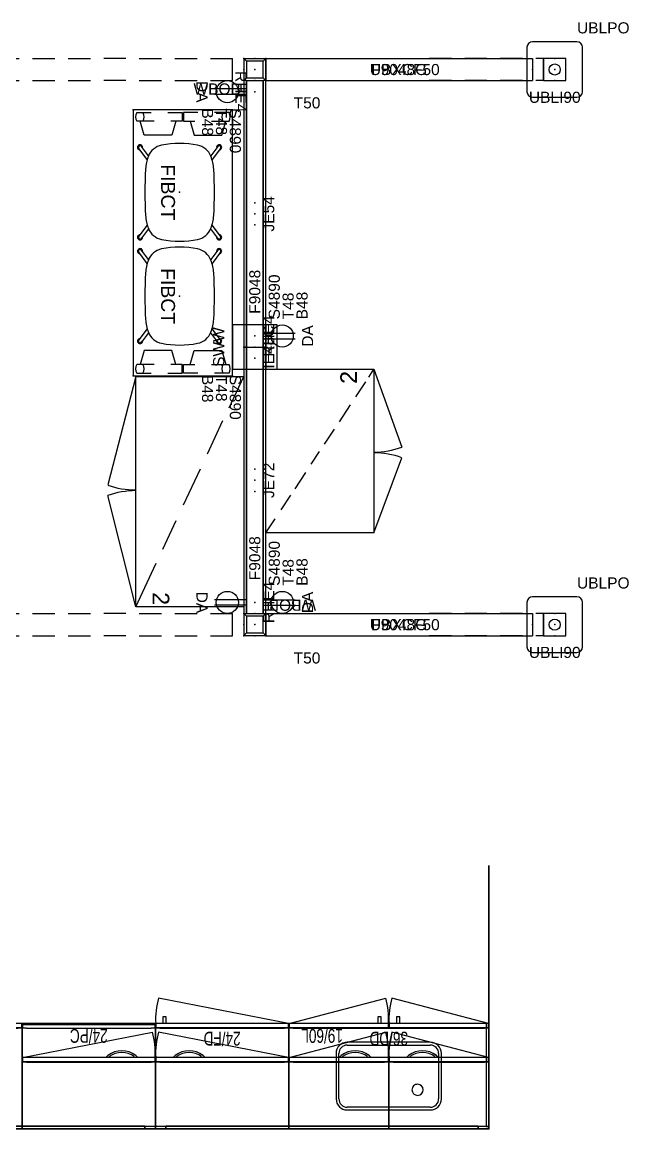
# Model space of a CAD drawing. Header units: inches. Extents: x 0 to 501, y -3 to 400.
# Drawn here: x 254.9 to 364.1, y 0 to 199.4 of the extents above; entities that cross this region are included whole.
import ezdxf
from ezdxf.enums import TextEntityAlignment as Align

# ---------------------------------------------------------------- set-up
doc = ezdxf.new("R2010")
doc.units = ezdxf.units.IN
doc.header["$MEASUREMENT"] = 0
for name, color, linetype in [('A-FURN-P-HARDWARE', 3, 'Continuous'), ('A-FURN-P-HARDWARE-PROD_NO-T', 3, 'Continuous'), ('A-FURN-P-STORAGE', 6, 'Continuous'), ('A-FURN-P-STORAGE-PROD_NO-T', 6, 'Continuous'), ('A-FURN-P-STORAGE-PROD_NO-TEXT', 6, 'Continuous'), ('A-FURN-P-TABLE', 2, 'Continuous'), ('A-FURN-P-TABLE-PROD_NO', 2, 'Continuous'), ('A-FURN-P-TABLE-T', 7, 'Continuous'), ('A-FURN-P-WKSURF', 1, 'Continuous'), ('A-FURN-P-WKSURF-PROD_NO-T', 1, 'Continuous'), ('A-FURN-P-WKSURF-SS-T', 1, 'Continuous'), ('AFUEL-2D', 5, 'Continuous'), ('AFUEL-2D-TX', 5, 'Continuous'), ('AFUFU-2D-CH', 2, 'Continuous'), ('AFUFU-2D-CH-TX', 2, 'Continuous'), ('AFUFU-2D-WC-BT', 3, 'Continuous'), ('AFUFU-2D-WC-BT-TX', 3, 'Continuous'), ('AFUFU-2D-WC-CB', 3, 'Continuous'), ('AFUFU-2D-WC-CB-TX', 3, 'Continuous'), ('AFUFU-2D-WC-CK', 3, 'Continuous'), ('AFUFU-2D-WC-CK-TX', 3, 'Continuous'), ('AFUFU-2D-WC-CO', 3, 'Continuous'), ('AFUFU-2D-WC-CO-TX', 3, 'Continuous'), ('AFUFU-2D-WC-FN', 3, 'Continuous'), ('AFUFU-2D-WC-FN-TX', 3, 'Continuous'), ('AFUFU-2D-WC-FR', 2, 'Continuous'), ('AFUFU-2D-WC-FR-TX', 2, 'Continuous'), ('AFUFU-2D-WC-PO', 3, 'Continuous'), ('AFUFU-2D-WC-PO-TX', 3, 'Continuous'), ('AFUFU-2D-WC-SF', 3, 'Continuous'), ('AFUFU-2D-WC-SF-TX', 3, 'Continuous'), ('AFUFU-2D-WC-TT', 6, 'Continuous'), ('AFUFU-2D-WC-TT-TX', 6, 'Continuous'), ('WALLS', 7, 'Continuous')]:
    doc.layers.add(name, color=color, linetype=linetype)
doc.styles.get("Standard").update_dxf_attribs({"font": 'arial.ttf'})

# ---------------------------------------------------------------- blocks, each defined once
blk = doc.blocks.new('P_CH100-60')
at = {"layer": 'A-FURN-P-HARDWARE'}
for p, q in [((1.89, 0), (58.11, 0)), ((1.89, -0.47), (1.89, 0)), ((1.89, 0), (1.89, -0.47)), ((58.11, 0), (1.89, 0)), ((58.11, -0.47), (1.89, -0.47)), ((1.89, -0.47), (58.11, -0.47)), ((58.11, 0), (58.11, -0.47)), ((58.11, -0.47), (58.11, 0))]:
    blk.add_line(p, q, dxfattribs=at)
for p in [(0, 0), (60, 0)]:
    blk.add_point(p, dxfattribs=at)
at = {"layer": 'A-FURN-P-HARDWARE-PROD_NO-T', "flags": 1}
for tag in ['CAPPN', 'CAPMG', 'CAPMC', 'CAPQT', 'CAPDH', 'CAPGC']:
    blk.add_attdef(tag, (0, 0), '', height=0.001, dxfattribs=at)
at = {"layer": 'A-FURN-P-HARDWARE-PROD_NO-T'}
blk.add_attdef('CAPTG', (4, -4), '', height=2.5, dxfattribs=at)
blk = doc.blocks.new('P_CH100-48')
at = {"layer": 'A-FURN-P-HARDWARE'}
for p, q in [((1.89, 0), (46.11, 0)), ((1.89, -0.47), (1.89, 0)), ((1.89, 0), (1.89, -0.47)), ((46.11, 0), (1.89, 0)), ((46.11, -0.47), (1.89, -0.47)), ((1.89, -0.47), (46.11, -0.47)), ((46.11, 0), (46.11, -0.47)), ((46.11, -0.47), (46.11, 0))]:
    blk.add_line(p, q, dxfattribs=at)
for p in [(0, 0), (48, 0)]:
    blk.add_point(p, dxfattribs=at)
at = {"layer": 'A-FURN-P-HARDWARE-PROD_NO-T', "flags": 1}
for tag in ['CAPPN', 'CAPMG', 'CAPMC', 'CAPQT', 'CAPDH', 'CAPGC']:
    blk.add_attdef(tag, (0, 0), '', height=0.001, dxfattribs=at)
at = {"layer": 'A-FURN-P-HARDWARE-PROD_NO-T'}
blk.add_attdef('CAPTG', (4, -4), '', height=2.5, dxfattribs=at)
blk = doc.blocks.new('P_CH100-72')
at = {"layer": 'A-FURN-P-HARDWARE'}
for p, q in [((1.89, 0), (70.11, 0)), ((1.89, -0.47), (1.89, 0)), ((1.89, 0), (1.89, -0.47)), ((70.11, 0), (1.89, 0)), ((70.11, -0.47), (1.89, -0.47)), ((1.89, -0.47), (70.11, -0.47)), ((70.11, 0), (70.11, -0.47)), ((70.11, -0.47), (70.11, 0))]:
    blk.add_line(p, q, dxfattribs=at)
for p in [(0, 0), (72, 0)]:
    blk.add_point(p, dxfattribs=at)
at = {"layer": 'A-FURN-P-HARDWARE-PROD_NO-T', "flags": 1}
for tag in ['CAPPN', 'CAPMG', 'CAPMC', 'CAPQT', 'CAPDH', 'CAPGC']:
    blk.add_attdef(tag, (0, 0), '', height=0.001, dxfattribs=at)
at = {"layer": 'A-FURN-P-HARDWARE-PROD_NO-T'}
blk.add_attdef('CAPTG', (4, -4), '', height=2.5, dxfattribs=at)
blk = doc.blocks.new('P_CH210-3619DDLBNLAH')
at = {"layer": 'A-FURN-P-STORAGE'}
for p, q in [((0, 0), (0, -18.11)), ((36, 0), (0, 0)), ((36, -18.11), (36, 0)), ((0, -18.11), (0.76, -18.11)), ((0.06, -18.24), (0.06, -19)), ((17.94, -18.24), (0.06, -18.24)), ((0.06, -19), (17.94, -19)), ((0.06, -19), (17.44, -23.57)), ((0.76, -18.06), (35.24, -18.06)), ((16.03, -19), (16.03, -20.19)), ((16.64, -20.19), (16.64, -19)), ((17.94, -19), (17.94, -18.24)), ((18.06, -18.24), (18.06, -19)), ((35.94, -18.24), (18.06, -18.24)), ((18.06, -19), (35.94, -19)), ((35.94, -19), (18.56, -23.57)), ((19.36, -19), (19.36, -20.19)), ((19.97, -20.19), (19.97, -19)), ((35.24, -18.11), (36, -18.11)), ((35.94, -19), (35.94, -18.24)), ((16.03, -20.19), (16.64, -20.19)), ((19.36, -20.19), (19.97, -20.19))]:
    blk.add_line(p, q, dxfattribs=at)
for centre, start, end in [((4.48, -19.84), 343.9457, 3.5611), ((31.52, -19.84), 176.4389, 196.0544)]:
    blk.add_arc(centre, 13.49, start, end, dxfattribs=at)
for p in [(0, 0), (36, 0)]:
    blk.add_point(p, dxfattribs=at)
at = {"layer": 'A-FURN-P-STORAGE-PROD_NO-T', "flags": 1}
for tag in ['CAPPN', 'CAPMG', 'CAPMC', 'CAPQT', 'CAPDH', 'CAPGC']:
    blk.add_attdef(tag, (0, 0), '', height=0.001, dxfattribs=at)
at = {"layer": 'A-FURN-P-STORAGE-PROD_NO-T'}
blk.add_attdef('CAPTG', (4, -4), '', height=2.5, dxfattribs=at)
at = {"layer": 'A-FURN-P-STORAGE-PROD_NO-TEXT', "width": 0.7}
blk.add_text('36/DD', height=2.5, dxfattribs=at).set_placement((18, -17.5), align=Align.CENTER)
blk = doc.blocks.new('P_CH210-2419FDRLNLAH')
at = {"layer": 'A-FURN-P-STORAGE'}
for p, q in [((0, 0), (0, -18.11)), ((24, 0), (0, 0)), ((24, -18.11), (24, 0)), ((0, -18.11), (0.76, -18.11)), ((0.06, -18.24), (0.06, -19)), ((23.94, -18.24), (0.06, -18.24)), ((0.06, -19), (23.94, -19)), ((0.06, -19), (23.44, -23.57)), ((0.76, -18.06), (23.24, -18.06)), ((22.05, -19), (22.05, -20.19)), ((22.65, -20.19), (22.65, -19)), ((23.24, -18.11), (24, -18.11)), ((23.94, -19), (23.94, -18.24)), ((22.05, -20.19), (22.65, -20.19))]:
    blk.add_line(p, q, dxfattribs=at)
blk.add_arc((10.48, -19.84), 13.49, 343.9457, 3.5611, dxfattribs=at)
for p in [(0, 0), (24, 0)]:
    blk.add_point(p, dxfattribs=at)
at = {"layer": 'A-FURN-P-STORAGE-PROD_NO-T', "flags": 1}
for tag in ['CAPPN', 'CAPMG', 'CAPMC', 'CAPQT', 'CAPDH', 'CAPGC']:
    blk.add_attdef(tag, (0, 0), '', height=0.001, dxfattribs=at)
at = {"layer": 'A-FURN-P-STORAGE-PROD_NO-T'}
blk.add_attdef('CAPTG', (4, -4), '', height=2.5, dxfattribs=at)
at = {"layer": 'A-FURN-P-STORAGE-PROD_NO-TEXT', "width": 0.7}
blk.add_text('24/FD', height=2.5, dxfattribs=at).set_placement((12, -17.5), align=Align.CENTER)
blk = doc.blocks.new('P_CH200-2419PCLNLNH')
at = {"layer": 'A-FURN-P-STORAGE'}
for p, q in [((0, 0), (0, -18.11)), ((24, 0), (0, 0)), ((24, -18.11), (24, 0)), ((0, -18.11), (0.76, -18.11)), ((0.06, -18.11), (0.06, -18.76)), ((0.06, -18.76), (23.94, -18.76)), ((0.76, -18.06), (23.24, -18.06)), ((23.24, -18.11), (24, -18.11)), ((23.94, -18.76), (23.94, -18.11))]:
    blk.add_line(p, q, dxfattribs=at)
for p in [(0, 0), (24, 0)]:
    blk.add_point(p, dxfattribs=at)
at = {"layer": 'A-FURN-P-STORAGE-PROD_NO-T', "flags": 1}
for tag in ['CAPPN', 'CAPMG', 'CAPMC', 'CAPQT', 'CAPDH', 'CAPGC']:
    blk.add_attdef(tag, (0, 0), '', height=0.001, dxfattribs=at)
at = {"layer": 'A-FURN-P-STORAGE-PROD_NO-T'}
blk.add_attdef('CAPTG', (4, -4), '', height=2.5, dxfattribs=at)
at = {"layer": 'A-FURN-P-STORAGE-PROD_NO-TEXT', "width": 0.7}
blk.add_text('24/PC', height=2.5, dxfattribs=at).set_placement((12, -18), align=Align.CENTER)
blk = doc.blocks.new('P_CH200-2419SDRNLAH')
at = {"layer": 'A-FURN-P-STORAGE'}
for p, q in [((0, 0), (0, -18.11)), ((24, 0), (0, 0)), ((24, -18.11), (24, 0)), ((0, -18.11), (0.76, -18.11)), ((0.06, -18.24), (0.06, -19)), ((23.94, -18.24), (0.06, -18.24)), ((0.06, -19), (23.94, -19)), ((0.76, -18.06), (23.24, -18.06)), ((9.12, -19), (9.5, -19.33)), ((9.75, -19.14), (9.7, -19)), ((14.3, -19), (14.25, -19.14)), ((14.5, -19.33), (14.88, -19)), ((23.24, -18.11), (24, -18.11)), ((23.94, -19), (23.94, -18.24))]:
    blk.add_line(p, q, dxfattribs=at)
for radius, start, end in [(4.07, 232.0592, 307.9408), (3.76, 233.2989, 306.7011)]:
    blk.add_arc((12, -16.12), radius, start, end, dxfattribs=at)
for p in [(0, 0), (24, 0)]:
    blk.add_point(p, dxfattribs=at)
at = {"layer": 'A-FURN-P-STORAGE-PROD_NO-T', "flags": 1}
for tag in ['CAPPN', 'CAPMG', 'CAPMC', 'CAPQT', 'CAPDH', 'CAPGC']:
    blk.add_attdef(tag, (0, 0), '', height=0.001, dxfattribs=at)
at = {"layer": 'A-FURN-P-STORAGE-PROD_NO-T'}
blk.add_attdef('CAPTG', (4, -4), '', height=2.5, dxfattribs=at)
at = {"layer": 'A-FURN-P-STORAGE-PROD_NO-TEXT', "width": 0.7}
blk.add_text('24/SD', height=2.5, dxfattribs=at).set_placement((12, -18), align=Align.CENTER)
blk = doc.blocks.new('P_CH606-196036L4')
at = {"layer": 'A-FURN-P-WKSURF'}
for p, q in [((0, 0), (0, -19)), ((60, 0), (0, 0)), ((60, -19), (60, 0)), ((0, -0.44), (60, -0.44)), ((36, -2.22), (36, -0.44)), ((25.48, -3.4), (10.52, -3.4)), ((10.52, -3.9), (25.48, -3.9)), ((8.52, -5.4), (8.52, -13.6)), ((9.03, -13.6), (9.03, -5.4)), ((26.97, -5.4), (26.97, -13.6)), ((27.48, -13.6), (27.48, -5.4)), ((36, -8.22), (36, -5.22)), ((36, -14.22), (36, -11.22)), ((25.48, -15.1), (10.52, -15.1)), ((10.52, -15.6), (25.48, -15.6)), ((36, -19), (36, -17.22)), ((0, -19), (60, -19))]:
    blk.add_line(p, q, dxfattribs=at)
for centre, radius, start, end in [((10.52, -5.4), 2, 90, 180), ((10.52, -5.4), 1.5, 90, 180), ((25.48, -5.4), 2, 0, 90), ((25.48, -5.4), 1.5, 0, 90), ((12.82, -7.04), 1, 90, 180), ((12.82, -7.04), 1, 180, 270), ((12.82, -7.04), 1, 0, 90), ((12.82, -7.04), 1, 270, 0), ((10.52, -13.6), 2, 180, 270), ((10.52, -13.6), 1.5, 180, 270), ((25.48, -13.6), 2, 270, 0), ((25.48, -13.6), 1.5, 270, 0)]:
    blk.add_arc(centre, radius, start, end, dxfattribs=at)
for p in [(0, 0), (60, 0)]:
    blk.add_point(p, dxfattribs=at)
at = {"layer": 'A-FURN-P-WKSURF-SS-T', "width": 0.7, "flags": 1}
blk.add_attdef('CAPPN', (0, 0), '', height=0.001, dxfattribs=at)
at = {"layer": 'A-FURN-P-WKSURF-SS-T', "flags": 1}
for tag in ['CAPMG', 'CAPMC', 'CAPQT', 'CAPDH', 'CAPGC']:
    blk.add_attdef(tag, (0, 0), '', height=0.001, dxfattribs=at)
at = {"layer": 'A-FURN-P-WKSURF-SS-T', "width": 0.7}
blk.add_attdef('CAPTG', text='', height=2.5, dxfattribs=at).set_placement((30, -18), align=Align.CENTER)
blk = doc.blocks.new('P_CH600-19724')
at = {"layer": 'A-FURN-P-WKSURF'}
for p, q in [((0, 0), (0, -19)), ((72, 0), (0, 0)), ((0, -0.4375), (72, -0.4375)), ((72, -19), (72, 0)), ((0, -19), (72, -19))]:
    blk.add_line(p, q, dxfattribs=at)
for p in [(0, 0), (72, 0)]:
    blk.add_point(p, dxfattribs=at)
at = {"layer": 'A-FURN-P-WKSURF-SS-T', "width": 0.7, "flags": 1}
blk.add_attdef('CAPPN', (0, 0), '', height=0.001, dxfattribs=at)
at = {"layer": 'A-FURN-P-WKSURF-SS-T', "flags": 1}
for tag in ['CAPMG', 'CAPMC', 'CAPQT', 'CAPDH', 'CAPGC']:
    blk.add_attdef(tag, (0, 0), '', height=0.001, dxfattribs=at)
at = {"layer": 'A-FURN-P-WKSURF-SS-T', "width": 0.7}
blk.add_attdef('CAPTG', text='', height=2.5, dxfattribs=at).set_placement((36, -18), align=Align.CENTER)
blk = doc.blocks.new('P_CH618-W194C')
at = {"layer": 'A-FURN-P-WKSURF'}
for p, q in [((0, -0.44), (0, -19)), ((0.44, -0.44), (0, -0.44)), ((0.44, -19), (0.44, -0.44)), ((0, -19), (0.44, -19))]:
    blk.add_line(p, q, dxfattribs=at)
blk.add_point((0, 0), dxfattribs=at)
at = {"layer": 'A-FURN-P-WKSURF-PROD_NO-T', "flags": 1}
for tag in ['CAPPN', 'CAPMG', 'CAPMC', 'CAPQT', 'CAPDH', 'CAPGC']:
    blk.add_attdef(tag, (0, 0), '', height=0.001, dxfattribs=at)
at = {"layer": 'A-FURN-P-WKSURF-PROD_NO-T'}
blk.add_attdef('CAPTG', (2, -4), '', height=2.5, dxfattribs=at)
blk = doc.blocks.new('P_CH300-191813SLLNLAH')
at = {"layer": 'A-FURN-P-STORAGE'}
for p, q in [((18, 0), (0, 0)), ((0, 0), (0, -11.99)), ((18, -11.99), (18, 0)), ((0.76, -11.93), (17.24, -11.93)), ((0, -11.99), (0.76, -11.99)), ((17.94, -12.11), (0.06, -12.11)), ((0.06, -12.11), (0.06, -12.88)), ((0.06, -12.88), (17.44, -17.44)), ((0.06, -12.88), (17.94, -12.88)), ((9.06, -12.88), (9.44, -13.2)), ((9.69, -13.01), (9.64, -12.88)), ((14.24, -12.88), (14.19, -13.01)), ((14.44, -13.2), (14.81, -12.88)), ((17.24, -11.99), (18, -11.99)), ((17.94, -12.88), (17.94, -12.11))]:
    blk.add_line(p, q, dxfattribs=at)
for centre, radius, start, end in [((11.94, -10), 4.07, 232.0592, 307.9408), ((11.94, -10), 3.76, 233.2989, 306.7011), ((4.48, -13.71), 13.49, 343.9457, 3.5611)]:
    blk.add_arc(centre, radius, start, end, dxfattribs=at)
for p in [(0, 0), (18, 0)]:
    blk.add_point(p, dxfattribs=at)
at = {"layer": 'A-FURN-P-STORAGE-PROD_NO-T', "flags": 1}
for tag in ['CAPPN', 'CAPMG', 'CAPMC', 'CAPQT', 'CAPDH', 'CAPGC']:
    blk.add_attdef(tag, (0, 0), '', height=0.001, dxfattribs=at)
at = {"layer": 'A-FURN-P-STORAGE-PROD_NO-T'}
blk.add_attdef('CAPTG', (3, -4), '', height=2.5, dxfattribs=at)
blk = doc.blocks.new('P_CH300-191813PMRNLAH')
at = {"layer": 'A-FURN-P-STORAGE'}
for p, q in [((0, 0), (0, -11.99)), ((18, 0), (0, 0)), ((18, -11.99), (18, 0)), ((0.76, -11.93), (17.24, -11.93)), ((0, -11.99), (0.76, -11.99)), ((0.06, -12.11), (0.06, -12.88)), ((17.94, -12.11), (0.06, -12.11)), ((0.06, -12.88), (17.94, -12.88)), ((17.94, -12.88), (0.56, -17.44)), ((3.19, -12.88), (3.56, -13.2)), ((3.81, -13.01), (3.76, -12.88)), ((8.36, -12.88), (8.31, -13.01)), ((8.56, -13.2), (8.94, -12.88)), ((17.24, -11.99), (18, -11.99)), ((17.94, -12.88), (17.94, -12.11))]:
    blk.add_line(p, q, dxfattribs=at)
for centre, radius, start, end in [((13.52, -13.71), 13.49, 176.4389, 196.0544), ((6.06, -10), 4.07, 232.0592, 307.9408), ((6.06, -10), 3.76, 233.2989, 306.7011)]:
    blk.add_arc(centre, radius, start, end, dxfattribs=at)
for p in [(0, 0), (18, 0)]:
    blk.add_point(p, dxfattribs=at)
at = {"layer": 'A-FURN-P-STORAGE-PROD_NO-T', "flags": 1}
for tag in ['CAPPN', 'CAPMG', 'CAPMC', 'CAPQT', 'CAPDH', 'CAPGC']:
    blk.add_attdef(tag, (0, 0), '', height=0.001, dxfattribs=at)
at = {"layer": 'A-FURN-P-STORAGE-PROD_NO-T'}
blk.add_attdef('CAPTG', (3, -4), '', height=2.5, dxfattribs=at)
blk = doc.blocks.new('P_CH300-192413SRLNLAH')
at = {"layer": 'A-FURN-P-STORAGE'}
for p, q in [((24, 0), (0, 0)), ((0, 0), (0, -11.99)), ((24, -11.99), (24, 0)), ((0.76, -11.93), (23.24, -11.93)), ((0, -11.99), (0.76, -11.99)), ((23.94, -12.11), (0.06, -12.11)), ((0.06, -12.11), (0.06, -12.88)), ((0.06, -12.88), (23.44, -17.44)), ((0.06, -12.88), (23.94, -12.88)), ((15.06, -12.88), (15.44, -13.2)), ((15.69, -13.01), (15.64, -12.88)), ((20.24, -12.88), (20.19, -13.01)), ((20.44, -13.2), (20.81, -12.88)), ((23.24, -11.99), (24, -11.99)), ((23.94, -12.88), (23.94, -12.11))]:
    blk.add_line(p, q, dxfattribs=at)
for centre, radius, start, end in [((17.94, -10), 4.07, 232.0592, 307.9408), ((17.94, -10), 3.76, 233.2989, 306.7011), ((10.48, -13.71), 13.49, 343.9457, 3.5611)]:
    blk.add_arc(centre, radius, start, end, dxfattribs=at)
for p in [(0, 0), (24, 0)]:
    blk.add_point(p, dxfattribs=at)
at = {"layer": 'A-FURN-P-STORAGE-PROD_NO-T', "flags": 1}
for tag in ['CAPPN', 'CAPMG', 'CAPMC', 'CAPQT', 'CAPDH', 'CAPGC']:
    blk.add_attdef(tag, (0, 0), '', height=0.001, dxfattribs=at)
at = {"layer": 'A-FURN-P-STORAGE-PROD_NO-T'}
blk.add_attdef('CAPTG', (3, -4), '', height=2.5, dxfattribs=at)
blk = doc.blocks.new('P_CH300-192413SLRNLAH')
at = {"layer": 'A-FURN-P-STORAGE'}
for p, q in [((24, 0), (0, 0)), ((0, 0), (0, -11.99)), ((24, -11.99), (24, 0)), ((0.76, -11.93), (23.24, -11.93)), ((0, -11.99), (0.76, -11.99)), ((23.94, -12.11), (0.06, -12.11)), ((0.06, -12.11), (0.06, -12.88)), ((0.06, -12.88), (23.94, -12.88)), ((23.94, -12.88), (0.56, -17.44)), ((3.19, -12.88), (3.56, -13.2)), ((3.81, -13.01), (3.76, -12.88)), ((8.36, -12.88), (8.31, -13.01)), ((8.56, -13.2), (8.94, -12.88)), ((23.24, -11.99), (24, -11.99)), ((23.94, -12.88), (23.94, -12.11))]:
    blk.add_line(p, q, dxfattribs=at)
for centre, radius, start, end in [((13.52, -13.71), 13.49, 176.4389, 196.0544), ((6.06, -10), 4.07, 232.0592, 307.9408), ((6.06, -10), 3.76, 233.2989, 306.7011)]:
    blk.add_arc(centre, radius, start, end, dxfattribs=at)
for p in [(0, 0), (24, 0)]:
    blk.add_point(p, dxfattribs=at)
at = {"layer": 'A-FURN-P-STORAGE-PROD_NO-T', "flags": 1}
for tag in ['CAPPN', 'CAPMG', 'CAPMC', 'CAPQT', 'CAPDH', 'CAPGC']:
    blk.add_attdef(tag, (0, 0), '', height=0.001, dxfattribs=at)
at = {"layer": 'A-FURN-P-STORAGE-PROD_NO-T'}
blk.add_attdef('CAPTG', (3, -4), '', height=2.5, dxfattribs=at)
blk = doc.blocks.new('P_UBXFF164')
at = {"layer": 'AFUFU-2D-WC-CB'}
for p, q in [((2, 2), (2, -2)), ((6, 2), (2, 2)), ((12.4, 2), (8.4, 2)), ((14.8, 2), (18.8, 2)), ((21.2, 2), (25.2, 2)), ((27.6, 2), (31.6, 2)), ((38, 2), (34, 2)), ((44.4, 2), (40.4, 2)), ((46.8, 2), (50.8, 2)), ((53.2, 2), (57.2, 2)), ((59.6, 2), (63.6, 2)), ((70, 2), (66, 2)), ((72.4, 2), (76.4, 2)), ((78.8, 2), (82.8, 2)), ((85.2, 2), (89.2, 2)), ((91.6, 2), (95.6, 2)), ((98, 2), (102, 2)), ((108.4, 2), (104.4, 2)), ((110.8, 2), (114.8, 2)), ((117.2, 2), (121.2, 2)), ((123.6, 2), (127.6, 2)), ((130, 2), (134, 2)), ((136.4, 2), (140.4, 2)), ((146.8, 2), (142.8, 2)), ((149.2, 2), (153.2, 2)), ((155.6, 2), (159.6, 2)), ((162, 2), (166, 2)), ((166, -2), (166, 2)), ((6, -2), (2, -2)), ((12.4, -2), (8.4, -2)), ((14.8, -2), (18.8, -2)), ((21.2, -2), (25.2, -2)), ((27.6, -2), (31.6, -2)), ((38, -2), (34, -2)), ((44.4, -2), (40.4, -2)), ((46.8, -2), (50.8, -2)), ((53.2, -2), (57.2, -2)), ((59.6, -2), (63.6, -2)), ((70, -2), (66, -2)), ((72.4, -2), (76.4, -2)), ((78.8, -2), (82.8, -2)), ((85.2, -2), (89.2, -2)), ((91.6, -2), (95.6, -2)), ((98, -2), (102, -2)), ((108.4, -2), (104.4, -2)), ((110.8, -2), (114.8, -2)), ((117.2, -2), (121.2, -2)), ((123.6, -2), (127.6, -2)), ((130, -2), (134, -2)), ((136.4, -2), (140.4, -2)), ((146.8, -2), (142.8, -2)), ((149.2, -2), (153.2, -2)), ((155.6, -2), (159.6, -2)), ((162, -2), (166, -2))]:
    blk.add_line(p, q, dxfattribs=at)
for p in [(0, 2), (168, 2), (0, 0), (168, 0), (0, -2), (168, -2)]:
    blk.add_point(p, dxfattribs=at)
at = {"layer": 'AFUFU-2D-WC-CB-TX', "flags": 1}
for tag in ['CAPPN', 'CAPMG', 'CAPMC', 'CAPQT', 'CAPDH', 'CAPGC']:
    blk.add_attdef(tag, (0, 0), '', height=0.001, dxfattribs=at)
at = {"layer": 'AFUFU-2D-WC-CB-TX'}
blk.add_attdef('CAPTG', text='', height=2, dxfattribs=at).set_placement((84, 0), align=Align.MIDDLE_CENTER)
blk = doc.blocks.new('P_UBCP90WBOB')
at = {"layer": 'AFUFU-2D-WC-PO'}
for p, q in [((0.5, 3.5), (0, 4)), ((0, 4), (4, 4)), ((0, 4), (0, 0)), ((4, 4), (3.5, 3.5)), ((4, 0), (4, 4)), ((0.5, 3.5), (0.5, 0.5)), ((3.5, 3.5), (0.5, 3.5)), ((0.5, 3.5), (0.5, 0.5)), ((3.5, 3.5), (0.5, 3.5)), ((3.5, 3.5), (0.5, 3.5)), ((3.5, 0.5), (3.5, 3.5)), ((3.5, 0.5), (3.5, 3.5)), ((0, 0), (0.5, 0.5)), ((0.5, 0.5), (3.5, 0.5)), ((0.5, 0.5), (3.5, 0.5)), ((3.5, 0.5), (4, 0))]:
    blk.add_line(p, q, dxfattribs=at)
for p in [(0, 4), (4, 4), (2, 2), (0, 0), (4, 0)]:
    blk.add_point(p, dxfattribs=at)
at = {"layer": 'AFUFU-2D-WC-PO-TX', "flags": 1}
for tag in ['CAPPN', 'CAPMG', 'CAPMC', 'CAPQT', 'CAPDH', 'CAPGC']:
    blk.add_attdef(tag, (0, 0), '', height=0.001, dxfattribs=at)
at = {"layer": 'AFUFU-2D-WC-PO-TX'}
blk.add_attdef('CAPTG', text='', height=2, dxfattribs=at).set_placement((-0.5, -0.5), align=Align.TOP_RIGHT)
blk = doc.blocks.new('P_UBFA9048C48')
at = {"layer": 'AFUFU-2D-WC-FR'}
for p, q in [((0, 3.5), (0, 0.5)), ((48, 3.5), (0, 3.5)), ((48, 3.5), (48, 0.5)), ((0, 0.5), (48, 0.5))]:
    blk.add_line(p, q, dxfattribs=at)
for p in [(0, 4), (48, 4), (0, 2), (2, 2), (22, 2), (24, 2), (26, 2), (46, 2), (48, 2), (0, 0), (48, 0)]:
    blk.add_point(p, dxfattribs=at)
at = {"layer": 'AFUFU-2D-WC-FR-TX'}
blk.add_attdef('CAPTG', text='', height=2, dxfattribs=at).set_placement((6, 2), align=Align.MIDDLE_LEFT)
at = {"layer": 'AFUFU-2D-WC-FR-TX', "flags": 1}
for tag in ['CAPPN', 'CAPMG', 'CAPMC', 'CAPQT', 'CAPDH', 'CAPGC']:
    blk.add_attdef(tag, (0, 0), '', height=0.001, dxfattribs=at)
blk = doc.blocks.new('P_UBCSWW')
at = {"layer": 'AFUFU-2D-WC-CK'}
for p, q in [((-4, 4), (-4, -4)), ((4, 4), (-4, 4)), ((4, -4), (4, 4)), ((4, 2), (-4, 2)), ((4, -2), (-4, -2)), ((-4, -4), (4, -4))]:
    blk.add_line(p, q, dxfattribs=at)
blk.add_point((0, 0), dxfattribs=at)
at = {"layer": 'AFUFU-2D-WC-CK-TX'}
blk.add_attdef('CAPTG', text='', height=2, dxfattribs=at).set_placement((0, 6.5), align=Align.MIDDLE_CENTER)
at = {"layer": 'AFUFU-2D-WC-CK-TX', "flags": 1}
for tag in ['CAPPN', 'CAPMG', 'CAPMC', 'CAPQT', 'CAPDH', 'CAPGC']:
    blk.add_attdef(tag, (0, 0), '', height=0.001, dxfattribs=at)
blk = doc.blocks.new('P_UBXCF50')
at = {"layer": 'AFUFU-2D-WC-CB'}
for p, q in [((2, 2), (2, -2)), ((2, 2), (3.4, 2)), ((5.8, 2), (9.8, 2)), ((12.2, 2), (16.2, 2)), ((18.6, 2), (22.6, 2)), ((25, 2), (29, 2)), ((35.4, 2), (31.4, 2)), ((41.8, 2), (37.8, 2)), ((48.2, 2), (44.2, 2)), ((52, 2), (50.6, 2)), ((52, -2), (52, 2)), ((2, -2), (3.4, -2)), ((5.8, -2), (9.8, -2)), ((12.2, -2), (16.2, -2)), ((18.6, -2), (22.6, -2)), ((25, -2), (29, -2)), ((35.4, -2), (31.4, -2)), ((41.8, -2), (37.8, -2)), ((48.2, -2), (44.2, -2)), ((52, -2), (50.6, -2))]:
    blk.add_line(p, q, dxfattribs=at)
for p in [(0, 2), (54, 2), (0, 0), (54, 0), (0, -2), (54, -2)]:
    blk.add_point(p, dxfattribs=at)
at = {"layer": 'AFUFU-2D-WC-CB-TX', "flags": 1}
for tag in ['CAPPN', 'CAPMG', 'CAPMC', 'CAPQT', 'CAPDH', 'CAPGC']:
    blk.add_attdef(tag, (0, 0), '', height=0.001, dxfattribs=at)
at = {"layer": 'AFUFU-2D-WC-CB-TX'}
blk.add_attdef('CAPTG', text='', height=2, dxfattribs=at).set_placement((27, 0), align=Align.MIDDLE_CENTER)
blk = doc.blocks.new('P_UBFF9048G')
at = {"layer": 'AFUFU-2D-WC-FN'}
for p, q in [((0, 2), (0, -2)), ((0, 2), (48, 2)), ((48, 2), (48, -2)), ((0, -2), (48, -2))]:
    blk.add_line(p, q, dxfattribs=at)
for p in [(0, 0), (48, 0)]:
    blk.add_point(p, dxfattribs=at)
at = {"layer": 'AFUFU-2D-WC-FN-TX', "flags": 1}
for tag in ['CAPPN', 'CAPMG', 'CAPMC', 'CAPQT', 'CAPDH', 'CAPGC']:
    blk.add_attdef(tag, (0, 0), '', height=0.001, dxfattribs=at)
at = {"layer": 'AFUFU-2D-WC-FN-TX'}
blk.add_attdef('CAPTG', text='', height=2, dxfattribs=at).set_placement((24, 0), align=Align.MIDDLE_CENTER)
blk = doc.blocks.new('P_UBBT48')
at = {"layer": 'AFUFU-2D-WC-BT'}
blk.add_point((0, 0), dxfattribs=at)
at = {"layer": 'AFUFU-2D-WC-BT-TX', "flags": 1}
for tag in ['CAPPN', 'CAPMG', 'CAPMC', 'CAPQT', 'CAPDH', 'CAPGC']:
    blk.add_attdef(tag, (0, 0), '', height=0.001, dxfattribs=at)
at = {"layer": 'AFUFU-2D-WC-BT-TX'}
blk.add_attdef('CAPTG', text='', height=2, dxfattribs=at).set_placement((5, -8.5), align=Align.MIDDLE_LEFT)
blk = doc.blocks.new('P_UBLI90')
at = {"layer": 'AFUFU-2D-WC-CO'}
for p, q in [((-2, 2), (-3, 2)), ((-2, 2), (-2, -2)), ((2, 2), (-2, 2)), ((2, -2), (2, 2)), ((-2, -2), (-3, -2)), ((-2, -2), (2, -2))]:
    blk.add_line(p, q, dxfattribs=at)
blk.add_point((0, 0), dxfattribs=at)
at = {"layer": 'AFUFU-2D-WC-CO-TX', "flags": 1}
for tag in ['CAPPN', 'CAPMG', 'CAPMC', 'CAPQT', 'CAPDH', 'CAPGC']:
    blk.add_attdef(tag, (0, 0), '', height=0.001, dxfattribs=at)
at = {"layer": 'AFUFU-2D-WC-CO-TX'}
blk.add_attdef('CAPTG', text='', height=2, dxfattribs=at).set_placement((0, -5), align=Align.MIDDLE_CENTER)
blk = doc.blocks.new('P_UBLPO')
at = {"layer": 'AFUFU-2D-WC-CO'}
for p, q in [((-5, 4), (-5, -4)), ((4, 5), (-4, 5)), ((5, -4), (5, 4)), ((-2, 2), (-2, -2)), ((2, 2), (-2, 2)), ((2, -2), (2, 2)), ((-2, -2), (2, -2)), ((-4, -5), (4, -5))]:
    blk.add_line(p, q, dxfattribs=at)
blk.add_circle((0, 0), 1, dxfattribs=at)
for centre, start, end in [((-4, 4), 90, 180), ((4, 4), 0, 90), ((-4, -4), 180, 270), ((4, -4), 270, 0)]:
    blk.add_arc(centre, 1, start, end, dxfattribs=at)
blk.add_point((0, 0), dxfattribs=at)
at = {"layer": 'AFUFU-2D-WC-CO-TX'}
blk.add_attdef('CAPTG', text='', height=2, dxfattribs=at).set_placement((4, 5.91), align=Align.BOTTOM_LEFT)
at = {"layer": 'AFUFU-2D-WC-CO-TX', "flags": 1}
for tag in ['CAPPN', 'CAPMG', 'CAPMC', 'CAPQT', 'CAPDH', 'CAPGC']:
    blk.add_attdef(tag, (0, 0), '', height=0.001, dxfattribs=at)
blk = doc.blocks.new('P_UBTT48')
at = {"layer": 'AFUFU-2D-WC-TT'}
blk.add_point((0, 0), dxfattribs=at)
at = {"layer": 'AFUFU-2D-WC-TT-TX', "flags": 1}
for tag in ['CAPPN', 'CAPMG', 'CAPMC', 'CAPQT', 'CAPDH', 'CAPGC']:
    blk.add_attdef(tag, (0, 0), '', height=0.001, dxfattribs=at)
at = {"layer": 'AFUFU-2D-WC-TT-TX'}
blk.add_attdef('CAPTG', text='', height=2, dxfattribs=at).set_placement((5, -6), align=Align.MIDDLE_LEFT)
blk = doc.blocks.new('P_UBTT50')
at = {"layer": 'AFUFU-2D-WC-TT'}
blk.add_point((0, 0), dxfattribs=at)
at = {"layer": 'AFUFU-2D-WC-TT-TX', "flags": 1}
for tag in ['CAPPN', 'CAPMG', 'CAPMC', 'CAPQT', 'CAPDH', 'CAPGC']:
    blk.add_attdef(tag, (0, 0), '', height=0.001, dxfattribs=at)
at = {"layer": 'AFUFU-2D-WC-TT-TX'}
blk.add_attdef('CAPTG', text='', height=2, dxfattribs=at).set_placement((5, -6), align=Align.MIDDLE_LEFT)
blk = doc.blocks.new('P_UBS9048R18D')
at = {"layer": 'AFUFU-2D-WC-SF'}
for p, q in [((48, -1.5), (0, -1.5)), ((0, -1.5), (0, -2)), ((48, -2), (48, -1.5)), ((0, -2), (48, -2))]:
    blk.add_line(p, q, dxfattribs=at)
blk.add_point((0, 0), dxfattribs=at)
at = {"layer": 'AFUFU-2D-WC-SF-TX', "flags": 1}
for tag in ['CAPPN', 'CAPMG', 'CAPMC', 'CAPQT', 'CAPDH', 'CAPGC']:
    blk.add_attdef(tag, (0, 0), '', height=0.001, dxfattribs=at)
at = {"layer": 'AFUFU-2D-WC-SF-TX'}
blk.add_attdef('CAPTG', text='', height=2, dxfattribs=at).set_placement((5, -3.5), align=Align.MIDDLE_LEFT)
blk = doc.blocks.new('P_UBS9048L18D')
at = {"layer": 'AFUFU-2D-WC-SF'}
for p, q in [((48, -1.5), (0, -1.5)), ((0, -1.5), (0, -2)), ((48, -2), (48, -1.5)), ((0, -2), (48, -2))]:
    blk.add_line(p, q, dxfattribs=at)
blk.add_point((0, 0), dxfattribs=at)
at = {"layer": 'AFUFU-2D-WC-SF-TX', "flags": 1}
for tag in ['CAPPN', 'CAPMG', 'CAPMC', 'CAPQT', 'CAPDH', 'CAPGC']:
    blk.add_attdef(tag, (0, 0), '', height=0.001, dxfattribs=at)
at = {"layer": 'AFUFU-2D-WC-SF-TX'}
blk.add_attdef('CAPTG', text='', height=2, dxfattribs=at).set_placement((5, -3.5), align=Align.MIDDLE_LEFT)
blk = doc.blocks.new('P_UBRJE72')
at = {"layer": 'AFUEL-2D'}
blk.add_point((0, 0), dxfattribs=at)
at = {"layer": 'AFUEL-2D-TX', "flags": 1}
for tag in ['CAPPN', 'CAPMG', 'CAPMC', 'CAPQT', 'CAPDH', 'CAPGC']:
    blk.add_attdef(tag, (0, 0), '', height=0.001, dxfattribs=at)
at = {"layer": 'AFUEL-2D-TX'}
blk.add_attdef('CAPTG', text='', height=2, dxfattribs=at).set_placement((0, -2.5), align=Align.MIDDLE_CENTER)
blk = doc.blocks.new('P_UBRJE54')
at = {"layer": 'AFUEL-2D'}
blk.add_point((0, 0), dxfattribs=at)
at = {"layer": 'AFUEL-2D-TX', "flags": 1}
for tag in ['CAPPN', 'CAPMG', 'CAPMC', 'CAPQT', 'CAPDH', 'CAPGC']:
    blk.add_attdef(tag, (0, 0), '', height=0.001, dxfattribs=at)
at = {"layer": 'AFUEL-2D-TX'}
blk.add_attdef('CAPTG', text='', height=2, dxfattribs=at).set_placement((0, -2.5), align=Align.MIDDLE_CENTER)
blk = doc.blocks.new('P_UBRIE48C')
at = {"layer": 'AFUEL-2D'}
blk.add_point((0, 0), dxfattribs=at)
at = {"layer": 'AFUEL-2D-TX', "flags": 1}
for tag in ['CAPPN', 'CAPMG', 'CAPMC', 'CAPQT', 'CAPDH', 'CAPGC']:
    blk.add_attdef(tag, (0, 0), '', height=0.001, dxfattribs=at)
at = {"layer": 'AFUEL-2D-TX'}
blk.add_attdef('CAPTG', text='', height=2, dxfattribs=at).set_placement((0, -2.5), align=Align.MIDDLE_CENTER)
blk = doc.blocks.new('P_UBRHE4')
at = {"layer": 'AFUEL-2D'}
blk.add_point((0, 0), dxfattribs=at)
at = {"layer": 'AFUEL-2D-TX', "flags": 1}
for tag in ['CAPPN', 'CAPMG', 'CAPMC', 'CAPQT', 'CAPDH', 'CAPGC']:
    blk.add_attdef(tag, (0, 0), '', height=0.001, dxfattribs=at)
at = {"layer": 'AFUEL-2D-TX'}
blk.add_attdef('CAPTG', text='', height=2, dxfattribs=at).set_placement((0, -2.5), align=Align.MIDDLE_CENTER)
blk = doc.blocks.new('P_UBRDA')
at = {"layer": 'AFUEL-2D'}
for p, q in [((-0.5, -1.5), (-0.5, -7.28125)), ((0.5, -1.5), (0.5, -7.28125))]:
    blk.add_line(p, q, dxfattribs=at)
blk.add_circle((0, -4.9375), 2, dxfattribs=at)
blk.add_point((0, 0), dxfattribs=at)
at = {"layer": 'AFUEL-2D-TX', "flags": 1}
for tag in ['CAPPN', 'CAPMG', 'CAPMC', 'CAPQT', 'CAPDH', 'CAPGC']:
    blk.add_attdef(tag, (0, 0), '', height=0.001, dxfattribs=at)
at = {"layer": 'AFUEL-2D-TX'}
blk.add_attdef('CAPTG', text='', height=2, dxfattribs=at).set_placement((0, -9.5), align=Align.MIDDLE_CENTER)
blk = doc.blocks.new('P_LW400-4238')
at = {"layer": 'A-FURN-P-STORAGE'}
for p, q in [((5.63, -2.64), (0, 0)), ((0, 0), (41.49, 0)), ((0, -19.44), (0, 0)), ((41.49, 0), (41.49, -19.44)), ((13.95, -6.54), (7.96, -3.73)), ((23.14, -10.84), (16.65, -7.8)), ((31.09, -14.57), (25.95, -12.16)), ((41.49, -19.44), (33.66, -15.78)), ((0, -19.44), (19.55, -24.48)), ((41.49, -19.44), (0, -19.44)), ((41.49, -19.44), (21.46, -24.48))]:
    blk.add_line(p, q, dxfattribs=at)
for centre, start, end in [((5.71, -19.44), 340, 0), ((35.31, -19.44), 180, 200)]:
    blk.add_arc(centre, 14.74, start, end, dxfattribs=at)
for p in [(0, 0), (41.49, 0)]:
    blk.add_point(p, dxfattribs=at)
at = {"layer": 'A-FURN-P-STORAGE-PROD_NO-T', "flags": 1}
for tag in ['CAPPN', 'CAPMG', 'CAPMC', 'CAPQT', 'CAPDH', 'CAPGC']:
    blk.add_attdef(tag, (0, 0), '', height=0.001, dxfattribs=at)
at = {"layer": 'A-FURN-P-STORAGE-PROD_NO-T'}
blk.add_attdef('CAPTG', (4, -8), '', height=2.5, dxfattribs=at)
at = {"layer": 'A-FURN-P-STORAGE-PROD_NO-TEXT'}
blk.add_text('2', height=3, dxfattribs=at).set_placement((38.86, -16.39))
blk = doc.blocks.new('P_LW400-3038')
at = {"layer": 'A-FURN-P-STORAGE'}
for p, q in [((0, -19.44), (0, 0)), ((0, 0), (29.49, 0)), ((0, 0), (2.53, -1.67)), ((29.49, 0), (29.49, -19.44)), ((4.15, -2.74), (6.81, -4.49)), ((7.98, -5.26), (10.9, -7.19)), ((12.39, -8.17), (14.66, -9.67)), ((16.02, -10.56), (18.68, -12.32)), ((20.04, -13.22), (23.09, -15.23)), ((24.52, -16.17), (27.24, -17.96)), ((0, -19.44), (13.55, -24.48)), ((29.49, -19.44), (0, -19.44)), ((29.49, -19.44), (15.46, -24.48)), ((28.09, -18.52), (29.49, -19.44))]:
    blk.add_line(p, q, dxfattribs=at)
for centre, start, end in [((-0.29, -19.44), 340, 0), ((29.31, -19.44), 180, 200)]:
    blk.add_arc(centre, 14.74, start, end, dxfattribs=at)
for p in [(0, 0), (29.49, 0)]:
    blk.add_point(p, dxfattribs=at)
at = {"layer": 'A-FURN-P-STORAGE-PROD_NO-T', "flags": 1}
for tag in ['CAPPN', 'CAPMG', 'CAPMC', 'CAPQT', 'CAPDH', 'CAPGC']:
    blk.add_attdef(tag, (0, 0), '', height=0.001, dxfattribs=at)
at = {"layer": 'A-FURN-P-STORAGE-PROD_NO-T'}
blk.add_attdef('CAPTG', (4, -8), '', height=2.5, dxfattribs=at)
at = {"layer": 'A-FURN-P-STORAGE-PROD_NO-TEXT'}
blk.add_text('2', height=3, dxfattribs=at).set_placement((26.86, -16.39))
blk = doc.blocks.new('UDT1AS_1848LP_1P')
blk.add_line((0, 0), (0, 1))
at = {"layer": 'A-FURN-P-TABLE'}
for p, q in [((47.88, 0), (0, 0)), ((0, 0), (0, -17.88)), ((47.88, -17.88), (47.88, 0)), ((0.46, -0.63), (0.46, -3.23)), ((2.04, -1.74), (2.04, -0.63)), ((4.53, -1.94), (2.04, -1.23)), ((2.04, -3.78), (2.04, -1.73)), ((4.53, -6.94), (4.53, -1.94)), ((43.35, -1.94), (45.84, -1.23)), ((43.35, -6.94), (43.35, -1.94)), ((45.84, -1.74), (45.84, -0.63)), ((45.84, -3.78), (45.84, -1.73)), ((47.42, -0.63), (47.42, -3.23)), ((0.46, -6.23), (0.46, -8.82)), ((2.04, -8.82), (2.04, -6.78)), ((2.04, -7.65), (4.53, -6.94)), ((45.84, -7.65), (43.35, -6.94)), ((45.84, -8.82), (45.84, -6.78)), ((47.42, -6.23), (47.42, -8.82)), ((0.46, -8.82), (2.04, -8.82)), ((0.46, -9.06), (2.04, -9.06)), ((0.46, -11.65), (0.46, -9.06)), ((2.04, -9.06), (2.04, -11.1)), ((47.42, -8.82), (45.84, -8.82)), ((47.42, -9.06), (45.84, -9.06)), ((45.84, -9.06), (45.84, -11.1)), ((47.42, -11.65), (47.42, -9.06)), ((2.04, -10.23), (4.53, -10.94)), ((4.53, -10.94), (4.53, -15.94)), ((45.84, -10.23), (43.35, -10.94)), ((43.35, -10.94), (43.35, -15.94)), ((0.46, -17.25), (0.46, -14.65)), ((2.04, -14.1), (2.04, -16.15)), ((4.53, -15.94), (2.04, -16.65)), ((43.35, -15.94), (45.84, -16.65)), ((45.84, -14.1), (45.84, -16.15)), ((47.42, -17.25), (47.42, -14.65)), ((0, -17.88), (47.88, -17.88)), ((2.04, -16.14), (2.04, -17.25)), ((45.84, -16.14), (45.84, -17.25))]:
    blk.add_line(p, q, dxfattribs=at)
for centre, start, end in [((1.25, -2.01), 60.2275, 119.7725), ((1.25, -0.36), 240.2275, 299.7725), ((46.63, -2.01), 60.2275, 119.7725), ((46.63, -0.36), 240.2275, 299.7725), ((1.25, -17.52), 60.2275, 119.7725), ((46.63, -17.52), 60.2275, 119.7725), ((1.25, -15.87), 240.2275, 299.7725), ((46.63, -15.87), 240.2275, 299.7725)]:
    blk.add_arc(centre, 1.59, start, end, dxfattribs=at)
for p in [(0, 0), (47.88, 0), (0, -17.88), (47.88, -17.88)]:
    blk.add_point(p, dxfattribs=at)
blk = doc.blocks.new('P_DT1AS-1848LP_____XI_____QUALIFIER_____1_____XO')
blk.add_blockref('UDT1AS_1848LP_1P', (0, 0))
at = {"layer": 'A-FURN-P-TABLE-PROD_NO'}
blk.add_attdef('CAPTG', (0, 0), '', height=2.5, dxfattribs=at)
at = {"layer": 'A-FURN-P-TABLE-T', "flags": 1}
for tag in ['CAPPN', 'CAPMG', 'CAPMC', 'CAPQT', 'CAPDH']:
    blk.add_attdef(tag, (0, 0), '', height=0.001, dxfattribs=at)
blk = doc.blocks.new('P_MFIBSTTUBSF')
at = {"layer": 'AFUFU-2D-CH'}
for p, q in [((-8.27, 6.86), (-6.59, 5.59)), ((-7.89, 7.36), (-5.89, 5.83)), ((7.89, 7.36), (5.89, 5.83)), ((8.27, 6.86), (6.59, 5.59)), ((-6.59, -5.59), (-8.27, -6.86)), ((-5.89, -5.83), (-7.89, -7.36)), ((5.89, -5.83), (7.89, -7.36)), ((6.59, -5.59), (8.27, -6.86))]:
    blk.add_line(p, q, dxfattribs=at)
for centre, radius, start, end in [((-8.1, 7.12), 0.459, 5.851, 279.7925), ((-8.1, 7.12), 0.345, 28.1386, 257.4052), ((-8.1, 7.12), 0.315, 47.5797, 237.1529), ((-3.45, -2.75), 8.92, 94.7141, 109.898), ((0, -64.96), 71.22, 86.6312, 93.3688), ((3.45, -2.75), 8.92, 70.102, 85.2859), ((8.1, 7.12), 0.459, 260.2075, 174.149), ((8.1, 7.12), 0.345, 282.5948, 151.8614), ((8.1, 7.12), 0.315, 302.8471, 132.4203), ((-5.33, 2.61), 3.23, 110.9324, 168.7264), ((5.33, 2.61), 3.23, 11.2736, 69.0676), ((7.76, 0), 16.58, 168.7093, 191.2908), ((-7.76, 0), 16.58, 348.7092, 11.2908), ((-5.33, -2.61), 3.23, 191.2736, 249.0676), ((5.33, -2.61), 3.23, 290.9323, 348.7264), ((-3.45, 2.75), 8.92, 250.102, 265.2859), ((3.45, 2.75), 8.92, 274.7141, 289.898), ((-8.1, -7.12), 0.459, 80.2075, 354.149), ((-8.1, -7.12), 0.345, 102.5948, 331.8614), ((-8.1, -7.12), 0.315, 122.8471, 312.4203), ((0, 64.96), 71.22, 266.6312, 273.3688), ((8.1, -7.12), 0.459, 185.851, 99.7925), ((8.1, -7.12), 0.345, 208.1386, 77.4052), ((8.1, -7.12), 0.315, 227.5797, 57.1529)]:
    blk.add_arc(centre, radius, start, end, dxfattribs=at)
blk.add_point((0, 0), dxfattribs=at)
at = {"layer": 'AFUFU-2D-CH-TX', "flags": 1}
for tag in ['CAPPN', 'CAPMG', 'CAPMC', 'CAPQT', 'CAPDH', 'CAPGC']:
    blk.add_attdef(tag, (0, 0), '', height=0.001, dxfattribs=at)
at = {"layer": 'AFUFU-2D-CH-TX'}
blk.add_attdef('CAPTG', text='', height=2.5, dxfattribs=at).set_placement((0, -0.83), align=Align.TOP_CENTER)

msp = doc.modelspace()

# ---------------------------------------------------------------- linework, layer by layer
at = {"layer": 'WALLS'}
msp.add_line((338.92, 0), (338.92, 47.44), dxfattribs=at)
msp.add_lwpolyline([(338.92, 47.44), (338.92, 0), (124.8, 0), (124.8, 47.44)], dxfattribs=at)

# ---------------------------------------------------------------- block references
for name, p, values in [('P_UBLPO', (350.8, 190.83), {'CAPTG': 'UBLPO'}), ('P_UBXFF164', (126.8, 190.83), {'CAPTG': 'UBXF164'}), ('P_UBCP90WBOB', (294.8, 188.83), {'CAPTG': 'WBOB'}), ('P_UBXCF50', (296.8, 190.83), {'CAPTG': 'UBXCF50'}), ('P_UBFF9048G', (298.8, 190.83), {'CAPTG': 'F9048G'}), ('P_UBLI90', (350.8, 190.83), {'CAPTG': 'UBLI90'}), ('P_UBTT50', (298.8, 190.83), {'CAPTG': 'T50'}), ('P_UBLPO', (350.8, 90.83), {'CAPTG': 'UBLPO'}), ('P_UBXFF164', (126.8, 90.83), {'CAPTG': 'UBXF164'}), ('P_UBXCF50', (296.8, 90.83), {'CAPTG': 'UBXCF50'}), ('P_UBFF9048G', (298.8, 90.83), {'CAPTG': 'F9048G'}), ('P_UBLI90', (350.8, 90.83), {'CAPTG': 'UBLI90'}), ('P_UBTT50', (298.8, 90.83), {'CAPTG': 'T50'})]:
    msp.add_blockref(name, p).add_auto_attribs(values)
for name, p, rotation, values in [('P_UBRHE4', (296.8, 186.83), 270, {'CAPTG': 'RHE4'}), ('P_UBRDA', (296.8, 186.83), 270, {'CAPTG': 'DA'}), ('P_UBRDA', (296.8, 186.83), 270, {'CAPTG': 'DA'}), ('P_UBBT48', (296.8, 188.83), 270, {'CAPTG': 'B48'}), ('P_UBTT48', (296.8, 188.83), 270, {'CAPTG': 'T48'}), ('P_UBS9048L18D', (296.8, 188.83), 270, {'CAPTG': 'S4890'}), ('P_UBFA9048C48', (298.8, 140.83), 90, {'CAPTG': 'F9048'}), ('P_UBS9048L18D', (296.8, 140.83), 90, {'CAPTG': 'S4890'}), ('P_MFIBSTTUBSF', (283.27, 168.71), 270, {'CAPTG': 'FIBCT'}), ('P_UBRJE54', (296.8, 164.83), 90, {'CAPTG': 'JE54'}), ('P_MFIBSTTUBSF', (283.27, 150.01), 270, {'CAPTG': 'FIBCT'}), ('P_UBBT48', (296.8, 140.83), 90, {'CAPTG': 'B48'}), ('P_UBTT48', (296.8, 140.83), 90, {'CAPTG': 'T48'}), ('P_UBRHE4', (296.8, 142.83), 90, {'CAPTG': 'RHE4'}), ('P_UBCSWW', (296.8, 140.83), 90, {'CAPTG': 'SWW'}), ('P_UBRDA', (296.8, 142.83), 90, {'CAPTG': 'DA'}), ('P_UBRDA', (296.8, 142.83), 90, {'CAPTG': 'DA'}), ('P_UBRIE48C', (296.8, 140.83), 90, {'CAPTG': 'IE48C'}), ('P_UBBT48', (296.8, 140.83), 270, {'CAPTG': 'B48'}), ('P_UBTT48', (296.8, 140.83), 270, {'CAPTG': 'T48'}), ('P_UBS9048R18D', (296.8, 140.83), 270, {'CAPTG': 'S4890'}), ('P_UBFA9048C48', (298.8, 92.83), 90, {'CAPTG': 'F9048'}), ('P_UBS9048L18D', (296.8, 92.83), 90, {'CAPTG': 'S4890'}), ('P_UBRJE72', (296.8, 116.83), 90, {'CAPTG': 'JE72'}), ('P_UBBT48', (296.8, 92.83), 90, {'CAPTG': 'B48'}), ('P_UBTT48', (296.8, 92.83), 90, {'CAPTG': 'T48'}), ('P_UBRHE4', (296.8, 94.83), 90, {'CAPTG': 'RHE4'}), ('P_UBRDA', (296.8, 94.83), 270, {'CAPTG': 'DA'}), ('P_UBRDA', (296.8, 94.83), 270, {'CAPTG': 'DA'}), ('P_UBRDA', (296.8, 94.83), 90, {'CAPTG': 'DA'}), ('P_UBRDA', (296.8, 94.83), 90, {'CAPTG': 'DA'}), ('P_UBCP90WBOB', (298.8, 92.83), 180, {'CAPTG': 'WBOB'}), ('P_CH600-19724', (278.92, 0), 180, {'CAPTG': '19/72'}), ('P_CH606-196036L4', (338.92, 0), 180, {'CAPTG': '19/60L'})]:
    msp.add_blockref(name, p, dxfattribs=dict(rotation=rotation)).add_auto_attribs(values)
for name, p, rotation in [('P_DT1AS-1848LP_____XI_____QUALIFIER_____1_____XO', (292.8, 183.54), 270), ('P_LW400-3038', (298.8, 107.34), 89.99999999999999), ('P_LW400-4238', (294.8, 135.54), 270), ('P_CH210-2419FDRLNLAH', (302.92, 0), 180), ('P_CH210-3619DDLBNLAH', (338.92, 0), 180), ('P_CH200-2419SDRNLAH', (254.92, 0), 180), ('P_CH200-2419PCLNLNH', (278.92, 0), 180), ('P_CH618-W194C', (338.92, 0), 180), ('P_CH300-192413SLRNLAH', (278.92, 0), 180), ('P_CH300-192413SRLNLAH', (302.92, 0), 180), ('P_CH300-191813PMRNLAH', (320.92, 0), 180), ('P_CH300-191813SLLNLAH', (338.92, 0), 180), ('P_CH100-72', (278.92, 0), 180), ('P_CH100-48', (278.92, 0), 180), ('P_CH100-60', (338.92, 0), 180), ('P_CH100-60', (338.92, 0), 180)]:
    msp.add_blockref(name, p, dxfattribs=dict(rotation=rotation))

doc.saveas('drawing.dxf')
